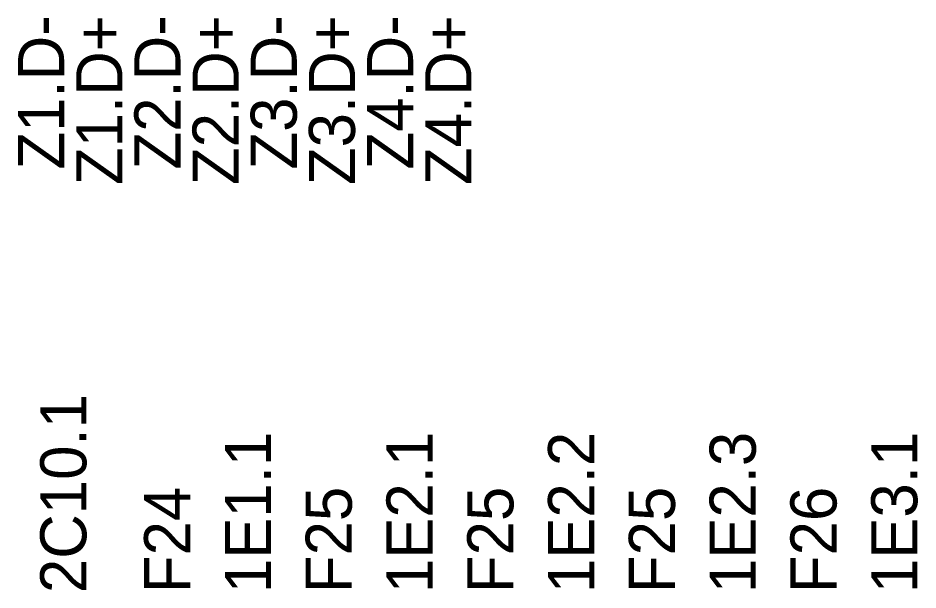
# Model space of a CAD drawing. Header units: millimetres. Extents: x 2151 to 5908, y -441 to 3322.
# Drawn here: x 3408.1 to 3486.1, y 1981.8 to 2031.4 of the extents above; entities that cross this region are included whole.
import ezdxf

# ---------------------------------------------------------------- set-up
doc = ezdxf.new("R2010")
doc.units = ezdxf.units.MM
doc.styles.add('CP_SIGNAL', font='cp_simplex.shx')

msp = doc.modelspace()

# ---------------------------------------------------------------- texts
at = {"char_height": 4, "width": 50, "attachment_point": 1, "rotation": 90, "style": 'CP_SIGNAL'}
for s, insert in [('\\pxi0,l1,r0.5,qr;Z1.D-', (3408.092, 1983.615)), ('\\pxi0,l1,r0.5,qr;Z1.D+', (3413.132, 1983.615)), ('\\pxi0,l1,r0.5,qr;Z2.D-', (3418.172, 1983.615)), ('\\pxi0,l1,r0.5,qr;Z2.D+', (3423.212, 1983.615)), ('\\pxi0,l1,r0.5,qr;Z3.D-', (3428.252, 1983.615)), ('\\pxi0,l1,r0.5,qr;Z3.D+', (3433.292, 1983.615)), ('\\pxi0,l1,r0.5,qr;Z4.D-', (3438.332, 1983.615)), ('\\pxi0,l1,r0.5,qr;Z4.D+', (3443.372, 1983.615)), ('\\pxi0,l1,sm1,qj;2C10.1', (3410.016, 1977.54)), ('\\pxi0,l1,sm1,qj;1E1.1', (3426.016, 1977.54)), ('\\pxi0,l1,sm1,qj;1E2.1', (3440.016, 1977.54)), ('\\pxi0,l1,sm1,qj;1E2.2', (3454.016, 1977.54)), ('\\pxi0,l1,sm1,qj;1E2.3', (3468.016, 1977.54)), ('\\pxi0,l1,sm1,qj;1E3.1', (3482.016, 1977.54)), ('\\pxi0,l1,sm1,qj;F24', (3419.016, 1977.54)), ('\\pxi0,l1,sm1,qj;F25', (3433.016, 1977.54)), ('\\pxi0,l1,sm1,qj;F25 ', (3447.016, 1977.54)), ('\\pxi0,l1,sm1,qj;F25', (3461.016, 1977.54)), ('\\pxi0,l1,sm1,qj;F26 ', (3475.016, 1977.54))]:
    msp.add_mtext(s, dxfattribs=dict(at, insert=insert))

doc.saveas('drawing.dxf')
